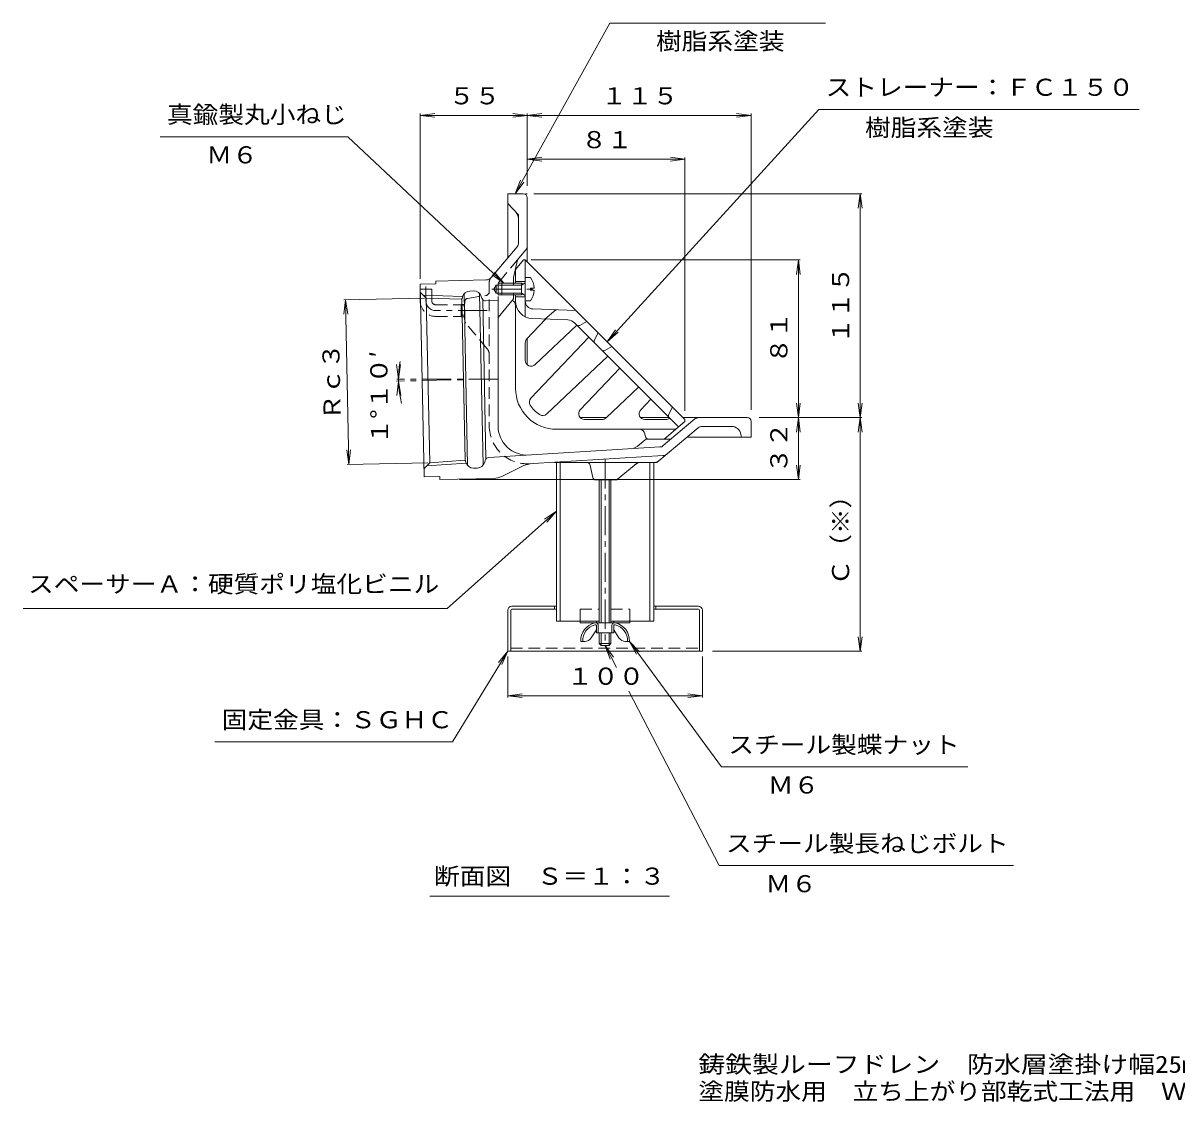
# Model space of a CAD drawing. Units: millimetres, scale not verified. Extents: x -497 to 721, y -591 to 497.
# Drawn here: x -497 to 95, y -591 to -37 of the extents above; entities that cross this region are included whole.
import ezdxf
from ezdxf.enums import TextEntityAlignment as Align

# ---------------------------------------------------------------- set-up
doc = ezdxf.new("R2010")
doc.units = ezdxf.units.MM
doc.header["$LTSCALE"] = 3
for name, pattern in [('CHAIN1', [8, 5, -1, 1, -1]), ('DASHED2', [3, 2, -1]), ('DOUBLE_CHAIN1', [8.8, 5, -1, 0.6, -0.6, 0.6, -1])]:
    doc.linetypes.add(name, pattern=pattern)
for name, color, linetype, lineweight in [('0-0', 3, 'Continuous', 18), ('0-2', 6, 'Continuous', 18), ('0-3', 4, 'Continuous', 18), ('0-5', 3, 'Continuous', 18), ('0-6', 6, 'Continuous', 18), ('0-A', 2, 'Continuous', 18), ('0-F', 7, 'Continuous', 18)]:
    doc.layers.add(name, color=color, linetype=linetype, lineweight=lineweight)
doc.layers.add('F-4', color=2, linetype='Continuous')
doc.styles.add('ＭＳ ゴシック', font='')
doc.styles.get('ＭＳ ゴシック').set_extended_font_data('MS Gothic')

msp = doc.modelspace()

# ---------------------------------------------------------------- linework, layer by layer
at = {"layer": '0-0'}
for p, q in [((-240.38, -124.224), (-248.38, -124.224)), ((-248.38, -124.224), (-248.38, -157.141)), ((-242.88, -135.123), (-248.38, -129.224)), ((-238.38, -126.224), (-238.38, -159.225)), ((-242.88, -135.123), (-242.88, -149.495)), ((-256.728, -167.09), (-243.582, -151.423)), ((-243.374, -158.176), (-238.38, -152.224)), ((-245.38, -167.225), (-243.374, -158.176)), ((-293.349, -170.703), (-285.351, -170.541)), ((-285.382, -169.041), (-259.711, -168.518)), ((-285.382, -169.041), (-285.351, -170.541)), ((-254.38, -171.095), (-255.61, -173.225)), ((-254.38, -171.095), (-254.38, -175.355)), ((-245.38, -171.095), (-254.38, -171.095)), ((-253.38, -170.225), (-245.38, -170.225)), ((-253.38, -176.224), (-253.38, -170.225)), ((-245.38, -171.095), (-245.38, -167.225)), ((-290.204, -177.833), (-293.264, -174.894)), ((-291.795, -176.305), (-271.553, -176.938)), ((-271.619, -177.163), (-271.844, -178.014)), ((-269.025, -263.854), (-270.822, -175.62)), ((-265.868, -174.145), (-267.833, -174.185)), ((-261.027, -263.691), (-262.823, -175.457)), ((-261.964, -176.967), (-261.689, -177.86)), ((-254.38, -175.355), (-255.61, -173.225)), ((-245.38, -175.355), (-254.38, -175.355)), ((-253.38, -176.224), (-245.38, -176.224)), ((-245.38, -178.225), (-245.38, -175.355)), ((-290.204, -177.833), (-271.991, -178.402)), ((-290.204, -177.833), (-288.481, -262.431)), ((-270.306, -261.121), (-271.991, -178.402)), ((-259.593, -260.431), (-261.259, -178.615)), ((-259.737, -179.271), (-253.38, -179.141)), ((-245.38, -178.225), (-253.38, -187.759)), ((-253.38, -243.45), (-253.38, -179.141)), ((-238.38, -198.535), (-238.38, -212.025)), ((-197.69, -239.225), (-211.18, -239.225)), ((-165.451, -239.225), (-180.172, -239.225)), ((-168.499, -253.589), (-152.217, -239.927)), ((-125.38, -239.225), (-158.38, -239.225)), ((-123.38, -241.225), (-123.38, -249.225)), ((-171.79, -262.225), (-150.579, -244.427)), ((-133.553, -243.725), (-148.65, -243.725)), ((-128.634, -247.831), (-128.38, -249.225)), ((-258.163, -259.696), (-170.243, -254.286)), ((-177.798, -250.576), (-181.905, -254.022)), ((-165.036, -250.225), (-176.834, -250.225)), ((-123.38, -249.225), (-156.297, -249.225)), ((-235.36, -262.801), (-168.487, -258.686)), ((-288.481, -262.431), (-291.419, -265.492)), ((-290.008, -264.022), (-269.816, -262.567)), ((-288.481, -262.431), (-270.306, -261.121)), ((-269.885, -262.344), (-270.147, -261.491)), ((-264.015, -265.126), (-265.98, -265.166)), ((-259.974, -261.182), (-260.229, -262.147)), ((-241.092, -264.329), (-251.38, -269.42)), ((-225.38, -262.187), (-224.38, -262.225)), ((-171.79, -262.225), (-224.38, -262.225)), ((-204.641, -270.05), (-206.032, -263.791)), ((-191.962, -270.874), (-181.654, -262.225)), ((-283.335, -269.52), (-283.305, -271.02)), ((-255.611, -270.456), (-283.305, -271.02)), ((-203.177, -271.225), (-192.926, -271.225))]:
    msp.add_line(p, q, dxfattribs=at)
at = {"layer": '0-0', "linetype": 'DOUBLE_CHAIN1'}
for p, q in [((-238.38, -124.224), (-239.227, -124.224)), ((-151.853, -239.622), (-151.38, -239.225)), ((-169.253, -254.225), (-169.709, -254.253)), ((-169.258, -254.226), (-168.915, -253.939)), ((-167.5, -258.625), (-167.984, -258.655)), ((-238.38, -262.987), (-239.58, -263.581)), ((-238.38, -262.987), (-237.424, -262.928))]:
    msp.add_line(p, q, dxfattribs=at)
at = {"layer": '0-0', "linetype": 'DASHED2'}
for p, q in [((-252.678, -169.264), (-243.374, -158.176)), ((-257.88, -169.555), (-257.88, -243.45)), ((-257.178, -167.626), (-256.728, -167.09)), ((-269.117, -178.022), (-259.564, -176.494)), ((-253.38, -177.059), (-253.38, -179.141)), ((-270.38, -189.678), (-270.38, -179.503)), ((-259.05, -203.727), (-270.029, -190.643))]:
    msp.add_line(p, q, dxfattribs=at)
at = {"layer": '0-0', "linetype": 'CHAIN1'}
for p, q in [((-256.603, -173.225), (-233.078, -173.225)), ((-253.38, -219.4), (-305.574, -220.463)), ((-253.38, -219.4), (-305.281, -219.4)), ((-198.38, -260.671), (-198.38, -356.861))]:
    msp.add_line(p, q, dxfattribs=at)
at = {"layer": '0-0'}
msp.add_lwpolyline([(-293.349, -170.703), (-291.334, -269.683), (-283.335, -269.52)], dxfattribs=at)
for centre, radius, start, end in [((-240.38, -126.224), 2, 0, 90), ((-247.88, -137.092), 5, 0, 43), ((-245.88, -149.495), 3, 319.99997, 0), ((-241.38, -151.133), 3, 319.99997, 360), ((-259.792, -164.519), 4, 271.16665, 319.99997), ((-267.752, -178.184), 4, 91.16666, 165.22134), ((-265.787, -178.144), 4, 17.11198, 91.16649), ((-273.778, -177.504), 2, 333.32925, 345.22168), ((-259.777, -177.271), 2, 197.11238, 271.16684), ((-150.288, -242.225), 3, 90, 130.00003), ((-125.38, -241.225), 2, 0, 90), ((-238.38, -243.45), 15, 180, 273.52147), ((-148.65, -246.725), 3, 90, 130.00003), ((-133.553, -248.725), 5, 10.3027, 90), ((-185.119, -250.192), 5, 273.52147, 310), ((-176.834, -251.725), 1.5, 90, 130), ((-170.428, -251.291), 3, 273.52147, 310.00003), ((-165.036, -248.725), 1.5, 270, 310.00003), ((-258.041, -261.692), 2, 93.52147, 165.22155), ((-168.671, -255.692), 3, 273.52147, 310.00003), ((-272.055, -262.091), 2, 17.11205, 29.0046), ((-266.062, -261.167), 4, 197.11198, 271.16666), ((-264.097, -261.127), 4, 271.16633, 345.22155), ((-234.439, -277.773), 15, 93.52147, 116.3296), ((-207.985, -264.225), 2, 12.52881, 90), ((-179.835, -267.225), 5, 90, 130), ((-172.882, -259.225), 3, 270, 310.00003), ((-255.815, -260.458), 10, 271.16667, 296.3296), ((-203.177, -269.725), 1.5, 192.52881, 270), ((-192.926, -269.725), 1.5, 270, 310)]:
    msp.add_arc(centre, radius, start, end, dxfattribs=at)
at = {"layer": '0-0', "linetype": 'DASHED2'}
for centre, radius, start, end in [((-254.88, -169.555), 3, 139.99997, 180), ((-250.38, -171.193), 3, 139.99997, 180), ((-259.88, -174.519), 2, 279.0903, 0), ((-268.88, -179.503), 1.5, 99.0903, 180), ((-268.88, -189.678), 1.5, 180, 220), ((-262.88, -206.941), 5, 0, 40), ((-238.38, -243.45), 19.5, 180, 273.52147)]:
    msp.add_arc(centre, radius, start, end, dxfattribs=at)
at = {"layer": '0-2'}
for p, q in [((-244.463, -163.091), (-240.38, -158.225)), ((-240.38, -158.225), (-239.38, -158.225)), ((-239.38, -158.225), (-157.38, -240.225)), ((-239.38, -187.438), (-239.38, -158.225)), ((-244.38, -163.538), (-244.38, -170.224)), ((-239.38, -169.225), (-244.38, -169.225)), ((-244.38, -224.225), (-244.38, -176.225)), ((-239.38, -177.225), (-244.38, -177.225)), ((-213.38, -184.225), (-235.534, -183.372)), ((-238.556, -198.72), (-228.979, -188.628)), ((-217.488, -189.07), (-235.726, -188.369)), ((-229.38, -188.613), (-223.678, -183.828)), ((-234.315, -211.965), (-212.968, -191.708)), ((-214.145, -190.531), (-160.681, -243.995)), ((-211.337, -191.827), (-207.723, -189.881)), ((-207.867, -189.959), (-207.756, -189.848)), ((-239.38, -209.789), (-239.38, -200.786)), ((-206.773, -197.903), (-236.48, -229.208)), ((-203.861, -199.303), (-201.915, -195.689)), ((-198.458, -204.706), (-194.844, -202.76)), ((-197.058, -207.618), (-228.363, -237.325)), ((-211.12, -235.16), (-190.863, -213.813)), ((-197.876, -239.401), (-181.148, -223.527)), ((-180.112, -235.16), (-174.953, -229.723)), ((-165.69, -237.474), (-163.744, -233.861)), ((-208.944, -240.225), (-199.941, -240.225)), ((-177.936, -240.225), (-167.265, -240.225)), ((-168.106, -250.225), (-157.38, -241.225)), ((-157.38, -240.225), (-157.38, -241.225)), ((-223.38, -245.225), (-162.147, -245.225)), ((-177.621, -249.019), (-177.898, -247.636))]:
    msp.add_line(p, q, dxfattribs=at)
for centre, radius, start, end in [((-242.88, -163.538), 1.5, 140.00024, 179.99966), ((-247.38, -181.684), 3, 0, 63.32513), ((-235.38, -179.375), 9, 179.99989, 267.79736), ((-235.38, -179.375), 4, 180, 267.79758), ((-223.157, -185.35), 1.5, 87.79724, 130), ((-217.68, -194.067), 5, 44.99969, 87.79678), ((-212.048, -190.507), 1.5, 225.00101, 298.30215), ((-236.38, -200.786), 3, 136.50002, 179.99966), ((-202.541, -200.014), 1.5, 151.6993, 224.99966), ((-199.169, -203.385), 1.5, 224.99899, 298.30003), ((-236.38, -209.789), 3, 180.00034, 313.49998), ((-223.38, -224.225), 21, 179.99976, 269.9998), ((-234.304, -231.273), 3, 136.50002, 212.83174), ((-223.38, -224.225), 16, 212.83176, 237.16995), ((-208.944, -237.225), 3, 136.50002, 269.99966), ((-177.936, -237.225), 3, 136.50002, 269.99966), ((-230.428, -235.148), 3, 237.16978, 313.49998), ((-199.941, -237.225), 3, 270.00034, 313.49998), ((-167.265, -237.225), 3, 269.9995, 312.49084), ((-164.369, -238.186), 1.5, 151.6993, 224.99966), ((-180.84, -248.225), 3, 11.30984, 90), ((-176.15, -248.725), 1.5, 191.31015, 270)]:
    msp.add_arc(centre, radius, start, end, dxfattribs=at)
at = {"layer": '0-3', "linetype": 'DASHED2'}
for q in [(-211.13, -343.725), (-201.38, -337.725)]:
    msp.add_line((-211.13, -337.725), q, dxfattribs=at)
at = {"layer": '0-3'}
for p, q in [((-211.13, -343.725), (-211.13, -344.725)), ((-211.13, -344.725), (-185.63, -344.725)), ((-202.88, -343.725), (-202.88, -344.725)), ((-193.88, -343.725), (-193.88, -344.725)), ((-185.63, -343.725), (-185.63, -344.725))]:
    msp.add_line(p, q, dxfattribs=at)
at = {"layer": '0-3', "linetype": 'DASHED2'}
msp.add_lwpolyline([(-195.38, -337.725), (-185.63, -337.725), (-185.63, -343.725)], dxfattribs=at)
at = {"layer": '0-5', "linetype": 'CHAIN1'}
for p, q in [((-290.38, -179.224), (-290.38, -171.836)), ((-258.886, -184.224), (-285.396, -184.224))]:
    msp.add_line(p, q, dxfattribs=at)
at = {"layer": '0-5', "linetype": 'DASHED2'}
for p, q in [((-293.38, -179.225), (-293.38, -173.225)), ((-285.38, -181.224), (-272.38, -181.224)), ((-272.38, -181.049), (-270.38, -181.049)), ((-272.38, -181.864), (-270.38, -181.864)), ((-285.38, -187.224), (-272.38, -187.224)), ((-272.38, -186.584), (-270.38, -186.584)), ((-246.78, -357.625), (-149.98, -357.625))]:
    msp.add_line(p, q, dxfattribs=at)
at = {"layer": '0-5'}
for p, q in [((-246.28, -336.125), (-223.38, -336.125)), ((-246.28, -337.725), (-223.38, -337.725)), ((-224.38, -336.125), (-224.38, -337.725)), ((-173.38, -336.125), (-150.48, -336.125)), ((-150.48, -337.725), (-173.38, -337.725)), ((-172.38, -336.125), (-172.38, -337.725)), ((-248.38, -338.225), (-248.38, -359.225)), ((-246.78, -338.225), (-246.78, -359.225)), ((-149.98, -338.225), (-149.98, -359.225)), ((-148.38, -338.225), (-148.38, -359.225)), ((-248.38, -359.225), (-148.38, -359.225))]:
    msp.add_line(p, q, dxfattribs=at)
at = {"layer": '0-5', "color": 7}
msp.add_line((-288.423, -485.164), (-165.332, -485.164), dxfattribs=at)
at = {"layer": '0-5', "linetype": 'DASHED2'}
for points in [[(-287.38, -179.225), (-287.38, -173.225), (-293.38, -173.225)], [(-272.38, -181.049), (-272.38, -187.399), (-270.38, -187.399)]]:
    msp.add_lwpolyline(points, dxfattribs=at)
for radius in [8, 2]:
    msp.add_arc((-285.38, -179.225), radius, 180, 270, dxfattribs=at)
at = {"layer": '0-5', "linetype": 'CHAIN1'}
msp.add_arc((-285.38, -179.224), 5, 180, 269.81409, dxfattribs=at)
at = {"layer": '0-5'}
for centre, radius, start, end in [((-246.28, -338.225), 2.1, 90, 180), ((-246.28, -338.225), 0.5, 90, 180), ((-150.48, -338.225), 2.1, 0, 90), ((-150.48, -338.225), 0.5, 0, 90)]:
    msp.add_arc(centre, radius, start, end, dxfattribs=at)
at = {"layer": '0-6'}
for p, q in [((-223.38, -343.725), (-223.38, -262.225)), ((-221.38, -343.725), (-221.38, -262.225)), ((-175.38, -262.225), (-175.38, -343.725)), ((-173.38, -262.225), (-173.38, -343.725)), ((-223.38, -343.725), (-201.38, -343.725)), ((-195.38, -343.725), (-173.38, -343.725))]:
    msp.add_line(p, q, dxfattribs=at)
at = {"layer": '0-A'}
for p, q in [((-251.38, -170.224), (-251.38, -176.225)), ((-241.38, -170.224), (-251.38, -170.224)), ((-241.38, -171.095), (-251.38, -171.095)), ((-241.38, -171.095), (-239.507, -170.043)), ((-241.38, -170.224), (-240.616, -170.665)), ((-241.38, -170.224), (-241.38, -176.225)), ((-236.78, -167.225), (-239.38, -167.225)), ((-239.38, -167.225), (-239.38, -179.224)), ((-241.38, -175.355), (-251.38, -175.355)), ((-241.38, -176.225), (-251.38, -176.225)), ((-241.38, -175.355), (-239.507, -176.407)), ((-241.38, -176.225), (-240.616, -175.784)), ((-236.78, -173.703), (-236.78, -172.745)), ((-234.791, -172.745), (-236.78, -172.745)), ((-234.791, -173.703), (-236.78, -173.703)), ((-236.78, -179.224), (-239.38, -179.224)), ((-201.38, -271.225), (-201.38, -344.725)), ((-200.38, -271.225), (-200.38, -344.725)), ((-196.38, -271.225), (-196.38, -344.725)), ((-195.381, -271.225), (-195.381, -344.725)), ((-205.484, -352.357), (-202.88, -348.225)), ((-203.08, -345.725), (-203.566, -345.725)), ((-202.88, -349.725), (-202.88, -345.925)), ((-201.88, -345.925), (-201.88, -349.725)), ((-194.88, -345.925), (-194.88, -349.725)), ((-193.88, -349.725), (-193.88, -345.925)), ((-191.276, -352.357), (-193.88, -348.225)), ((-193.68, -345.725), (-193.195, -345.725)), ((-208.868, -354.225), (-210.88, -354.225)), ((-202.88, -349.725), (-193.88, -349.725)), ((-201.38, -349.725), (-201.38, -355.225)), ((-201.38, -355.225), (-195.38, -355.225)), ((-200.38, -349.725), (-200.38, -356.225)), ((-196.38, -349.725), (-196.38, -356.225)), ((-195.38, -349.725), (-195.38, -355.225)), ((-187.892, -354.225), (-185.88, -354.225))]:
    msp.add_line(p, q, dxfattribs=at)
msp.add_lwpolyline([(-201.38, -355.225), (-200.38, -356.225), (-196.38, -356.225), (-195.38, -355.225)], dxfattribs=at)
for centre, radius, start, end in [((-239.63, -169.825), 0.25, 299.32918, 0), ((-244.78, -173.224), 10, 2.74562, 36.86987), ((-239.63, -176.625), 0.25, 0, 60.67082), ((-244.78, -173.224), 10, 323.13013, 357.25438), ((-201.644, -353.746), 9.248, 102.71823, 182.96507), ((-201.644, -353.746), 8.248, 103.47058, 182.96507), ((-203.08, -345.925), 1.2, 0, 90), ((-203.08, -345.925), 0.2, 0, 90), ((-193.68, -345.925), 1.2, 90, 180), ((-193.68, -345.925), 0.2, 90, 180), ((-195.116, -353.746), 8.248, 357.03493, 76.52942), ((-195.116, -353.746), 9.248, 357.03493, 77.28177), ((-208.868, -350.225), 4, 270, 327.78351), ((-187.892, -350.225), 4, 212.21649, 270)]:
    msp.add_arc(centre, radius, start, end, dxfattribs=at)
at = {"layer": '0-F'}
for p, q in [((-196, -36.52), (-85.216, -36.52)), ((-293.349, -83.928), (-285.914, -82.949)), ((-238.38, -83.928), (-245.816, -82.949)), ((-238.38, -83.928), (-230.944, -82.949)), ((-123.38, -83.928), (-130.816, -82.949)), ((-88.667, -80.914), (75.941, -80.914)), ((-293.349, -83.028), (-293.349, -167.909)), ((-293.349, -83.928), (-238.38, -83.928)), ((-293.349, -83.928), (-285.914, -84.907)), ((-238.38, -83.928), (-245.816, -84.907)), ((-238.38, -83.028), (-238.38, -120.197)), ((-238.38, -83.928), (-123.38, -83.928)), ((-238.38, -83.928), (-230.944, -84.907)), ((-123.38, -83.928), (-130.816, -84.907)), ((-123.38, -83.028), (-123.38, -235.206)), ((-426.931, -94.927), (-330.554, -94.927)), ((-238.38, -106.45), (-230.944, -105.471)), ((-238.38, -106.45), (-157.38, -106.45)), ((-238.38, -106.45), (-230.944, -107.429)), ((-157.38, -106.45), (-164.816, -105.471)), ((-157.38, -106.45), (-164.816, -107.429)), ((-157.38, -105.55), (-157.38, -235.67)), ((-244.529, -124.224), (-240.073, -118.192)), ((-66.492, -124.224), (-235.029, -124.224)), ((-67.392, -124.224), (-68.371, -131.66)), ((-67.392, -239.225), (-67.392, -124.224)), ((-67.392, -124.224), (-66.413, -131.66)), ((-98.207, -158.225), (-236.421, -158.225)), ((-99.107, -158.225), (-100.086, -165.66)), ((-99.107, -239.225), (-99.107, -158.225)), ((-99.107, -158.225), (-98.128, -165.66)), ((-250.366, -170.224), (-255.116, -164.421)), ((-332.564, -178.695), (-291.173, -177.853)), ((-331.664, -178.677), (-332.491, -186.131)), ((-329.941, -263.276), (-331.664, -178.677)), ((-331.664, -178.677), (-330.534, -186.091)), ((-197.395, -200.21), (-191.662, -195.374)), ((-304.486, -219.4), (-305.464, -211.964)), ((-304.486, -219.4), (-303.507, -211.964)), ((-304.475, -220.44), (-305.302, -227.894)), ((-304.475, -220.44), (-303.345, -227.855)), ((-99.107, -239.225), (-100.086, -231.789)), ((-99.107, -239.225), (-98.128, -231.789)), ((-67.392, -239.225), (-68.371, -231.789)), ((-67.392, -239.225), (-66.413, -231.789)), ((-66.492, -239.225), (-119.262, -239.225)), ((-99.107, -239.225), (-100.086, -246.661)), ((-99.107, -271.02), (-99.107, -239.225)), ((-99.107, -239.225), (-98.128, -246.661)), ((-67.392, -239.225), (-68.371, -246.661)), ((-67.392, -359.225), (-67.392, -239.225)), ((-67.392, -239.225), (-66.413, -246.661)), ((-329.941, -263.276), (-331.071, -255.861)), ((-329.941, -263.276), (-329.114, -255.821)), ((-330.841, -263.294), (-289.45, -262.451)), ((-99.107, -271.02), (-100.086, -263.584)), ((-99.107, -271.02), (-98.128, -263.584)), ((-98.207, -271.02), (-273.086, -271.02)), ((-223.38, -287.258), (-229.582, -291.476)), ((-497.308, -337.276), (-279.482, -337.276)), ((-185.88, -354.225), (-182.272, -360.8)), ((-67.392, -359.225), (-68.371, -351.789)), ((-67.392, -359.225), (-66.413, -351.789)), ((-248.38, -359.225), (-253.088, -365.063)), ((-198.38, -356.225), (-194.094, -362.379)), ((-198.38, -356.225), (-195.832, -363.279)), ((-192.456, -367.673), (-198.38, -356.225)), ((-66.492, -359.225), (-143.238, -359.225)), ((-248.38, -383.012), (-248.38, -361.943)), ((-148.38, -383.012), (-148.38, -361.943)), ((-248.38, -382.112), (-240.944, -381.133)), ((-248.38, -382.112), (-148.38, -382.112)), ((-248.38, -382.112), (-240.944, -383.091)), ((-139.823, -469.39), (-186.186, -379.79)), ((-148.38, -382.112), (-155.816, -381.133)), ((-148.38, -382.112), (-155.816, -383.091)), ((-398.832, -405.86), (-276.828, -405.86)), ((-138.602, -418.688), (-12.107, -418.688)), ((-139.823, -469.39), (11.4, -469.39))]:
    msp.add_line(p, q, dxfattribs=at)
for points in [[(-196, -36.52), (-244.529, -124.224), (-241.786, -117.244)], [(-88.667, -80.914), (-197.395, -200.21), (-193.109, -194.055)], [(-330.554, -94.927), (-250.366, -170.224), (-256.457, -165.848)], [(-279.482, -337.276), (-223.38, -287.258), (-228.279, -292.937)], [(-138.602, -418.688), (-185.88, -354.225), (-180.693, -359.642)], [(-276.828, -405.86), (-248.38, -359.225), (-251.417, -366.082)]]:
    msp.add_lwpolyline(points, dxfattribs=at)
msp.add_arc((-253.38, -219.4), 51.106, 169.81786, 194.15533, dxfattribs=at)

# ---------------------------------------------------------------- texts
at = {"layer": '0-5', "color": 2, "style": 'ＭＳ ゴシック', "width": 1.1}
msp.add_text('断面図\u3000Ｓ＝１：３', height=8.798, dxfattribs=at).set_placement((-286.249, -481.861), align=Align.BOTTOM_LEFT)
at = {"layer": '0-F', "color": 2, "style": 'ＭＳ ゴシック', "width": 1.1}
for s, p in [('樹脂系塗装', (-172.243, -52.846)), ('ストレーナー：ＦＣ１５０', (-85.16, -76.539)), ('５５', (-278.615, -80.928)), ('１１５', (-200.38, -80.928)), ('真鍮製丸小ねじ', (-423.424, -90.553)), ('樹脂系塗装', (-64.91, -97.24)), ('８１', (-210.63, -103.45)), ('Ｍ６', (-403.174, -111.254)), ('スペーサーＡ：硬質ポリ塩化ビニル', (-494.77, -331.774)), ('１００', (-217.88, -379.112)), ('固定金具：ＳＧＨＣ', (-395.324, -401.485)), ('スチール製蝶ナット', (-135.095, -414.313)), ('Ｍ６', (-114.845, -435.014)), ('スチール製長ねじボルト', (-136.316, -465.015)), ('Ｍ６', (-116.066, -485.716))]:
    msp.add_text(s, height=8.798, dxfattribs=at).set_placement(p, align=Align.BOTTOM_LEFT)
for s, rotation, p in [('１１５', 90, (-70.392, -201.225)), ('８１', 90, (-102.107, -211.475)), ('Ｒｃ３', 91.167, (-331.461, -240.422)), ('１°１０′', 90.583, (-307.147, -252.949)), ('３２', 90, (-102.107, -267.872)), ('Ｃ（※）', 90, (-70.392, -325.475))]:
    msp.add_text(s, height=8.798, rotation=rotation, dxfattribs=at).set_placement(p, align=Align.BOTTOM_LEFT)
at = {"layer": 'F-4', "style": 'ＭＳ ゴシック'}
for s, width, p in [('鋳鉄製ルーフドレン\u3000防水層塗掛け幅25mm\u3000デッキプレート打込型\u3000ねじ込み式', 1.15, (-150.507, -578.509)), ('塗膜防水用\u3000立ち上がり部乾式工法用\u3000ＷＤＴＸＴ－７５\u3000Ｃ＝指示', 1.1, (-150.507, -592.432))]:
    msp.add_text(s, height=8.798, dxfattribs=dict(at, width=width)).set_placement(p, align=Align.BOTTOM_LEFT)

doc.saveas('drawing.dxf')
